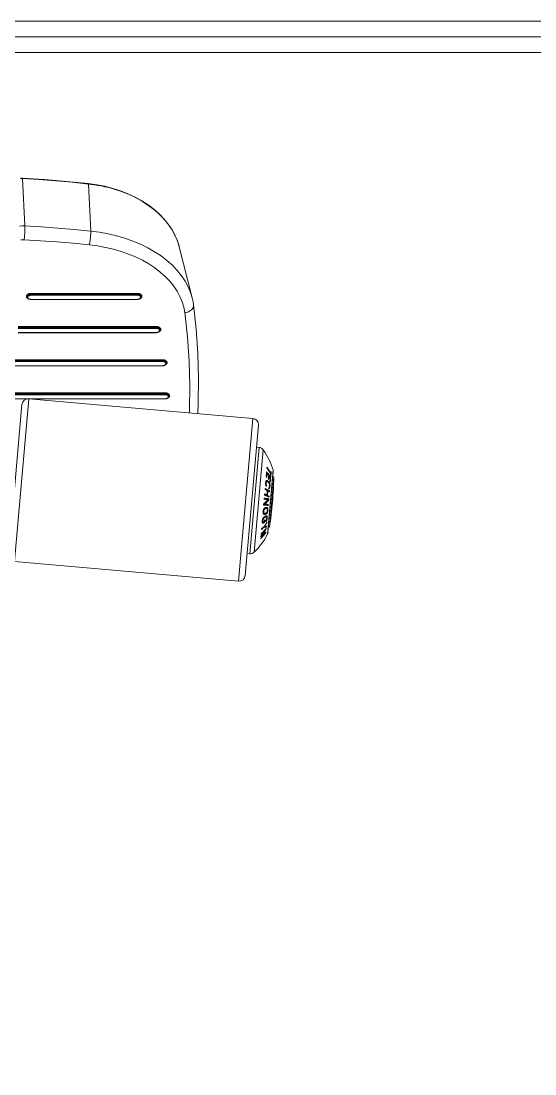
# Model space of a CAD drawing. Header units: centimetres. Extents: x 118932 to 154602, y -32682 to -23521.
# Drawn here: x 129680.9 to 129721.8, y -27685.7 to -27601.9 of the extents above; entities that cross this region are included whole.
import ezdxf

# ---------------------------------------------------------------- set-up
doc = ezdxf.new("R2010")
doc.units = ezdxf.units.CM
doc.header["$LTSCALE"] = 50
doc.header["$MEASUREMENT"] = 0
doc.layers.add('GEN_02_TF_Mobilya', color=7, linetype='Continuous', lineweight=5, true_color=0x745e3d)
doc.layers.add('GEN_05_ML_Alçıpan_giydirme', color=7, linetype='Continuous', lineweight=18, true_color=0x7ebab5)

# ---------------------------------------------------------------- blocks, each defined once
blk = doc.blocks.new('PP_Level-1_Cblok_YeniDuvarlar')
at = {"layer": 'GEN_05_ML_Alçıpan_giydirme', "elevation": 0.003}
for points in [[(-397.815, -1406.568), (-74.815, -1406.57), (-74.814, -1391.565), (-62.814, -1391.565), (-62.814, -1023.358), (-71.318, -1023.358), (-71.318, -957.358), (-62.814, -957.358), (-62.814, -649.784), (-71.313, -649.784), (-71.313, -583.784), (-62.814, -583.784), (-62.811, -120.172), (-443.425, -120.169)], [(-397.815, -1405.318), (-76.065, -1405.32), (-76.064, -1390.315), (-64.064, -1390.315), (-64.064, -1024.608), (-72.568, -1024.608), (-72.568, -956.108), (-64.064, -956.108), (-64.064, -651.034), (-72.563, -651.034), (-72.563, -582.534), (-64.064, -582.534), (-64.061, -121.422), (-443.425, -121.419)], [(-397.815, -1404.068), (-77.315, -1404.07), (-77.314, -1389.065), (-65.314, -1389.065), (-65.314, -1025.858), (-73.818, -1025.858), (-73.818, -954.858), (-65.314, -954.858), (-65.314, -652.284), (-73.813, -652.284), (-73.813, -581.284), (-65.314, -581.284), (-65.311, -122.672), (-443.425, -122.669)]]:
    blk.add_lwpolyline(points, dxfattribs=at)
blk = doc.blocks.new('spor aletleri 3')
at = {"layer": 'GEN_02_TF_Mobilya'}
for p, q in [((5.058, -9.905), (5.058, -10.046)), ((13.556, -10.376), (13.556, -10.388)), ((15.056, -13.015), (15.056, -13.027)), ((15.356, -12.812), (15.356, -12.812)), ((15.555, -15.653), (15.555, -15.666)), ((15.855, -15.451), (15.855, -15.451)), ((15.755, -18.292), (15.755, -18.305)), ((16.055, -18.09), (16.055, -18.089)), ((4.356, -18.75), (3.31, -30.701)), ((23.179, -20.397), (22.133, -32.348)), ((23.553, -22.345), (22.84, -30.494)), ((24.344, -23.936), (23.895, -29.065)), ((24.361, -24.091), (23.939, -28.915)), ((24.189, -24.133), (24.158, -24.131)), ((23.798, -25.045), (23.762, -25.042)), ((23.808, -24.935), (23.772, -24.932)), ((23.819, -24.893), (23.784, -24.89)), ((23.898, -24.809), (23.863, -24.806)), ((24.154, -24.544), (24.121, -24.541)), ((24.004, -26.241), (23.971, -26.238)), ((23.6, -27.302), (23.565, -27.299)), ((23.61, -27.196), (23.574, -27.193)), ((23.622, -27.141), (23.587, -27.138)), ((23.67, -27.064), (23.635, -27.061)), ((23.896, -26.948), (23.862, -26.945)), ((23.536, -28.04), (23.5, -28.037)), ((23.558, -27.877), (23.523, -27.874)), ((23.579, -27.83), (23.544, -27.827)), ((23.607, -27.79), (23.572, -27.787)), ((23.643, -27.757), (23.608, -27.754))]:
    blk.add_line(p, q, dxfattribs=at)
at = {"layer": 'GEN_02_TF_Mobilya', "flags": 128}
for points in [[(4.17, -4.543), (4.379, -4.53), (4.588, -4.533), (5.901, -4.611), (7.212, -4.705), (8.52, -4.817), (9.824, -4.945), (9.65, -1.198), (8.339, -1.063), (7.025, -0.945), (5.707, -0.845), (4.386, -0.764), (4.312, -0.761), (4.235, -0.76)], [(4.533, -5.63), (4.397, -5.628), (4.262, -5.635)], [(4.276, -0.724), (4.382, -0.727), (5.261, -0.78), (6.14, -0.84), (7.017, -0.909), (7.893, -0.985), (8.768, -1.069), (9.641, -1.161), (10.302, -1.253), (10.951, -1.381), (11.584, -1.544), (12.198, -1.742), (12.789, -1.973), (13.353, -2.236), (13.887, -2.529), (14.388, -2.851), (14.852, -3.201), (15.277, -3.574), (15.66, -3.971), (15.999, -4.387), (16.292, -4.82), (16.536, -5.267), (16.731, -5.726), (16.876, -6.194), (16.865, -6.152), (16.809, -5.958), (16.74, -5.754), (16.658, -5.542), (16.559, -5.32), (16.443, -5.091), (16.307, -4.853), (16.149, -4.608), (15.968, -4.356), (15.76, -4.099), (15.524, -3.837), (15.258, -3.574), (14.961, -3.311), (14.64, -3.056), (14.298, -2.814), (13.944, -2.589), (13.587, -2.386), (13.23, -2.203), (12.878, -2.041), (12.532, -1.898), (12.193, -1.772), (11.864, -1.662), (11.545, -1.566), (11.237, -1.484), (10.941, -1.413), (10.657, -1.353), (10.386, -1.303), (10.128, -1.261), (9.882, -1.226), (9.65, -1.198), (9.647, -1.176), (9.644, -1.164), (9.641, -1.161)], [(18.35, -19.472), (18.393, -18.65), (18.417, -16.672), (18.36, -14.694), (18.222, -12.718), (18.012, -10.817), (17.971, -10.561), (17.905, -10.257), (17.777, -9.839), (17.586, -9.38), (17.344, -8.93), (17.051, -8.492), (16.711, -8.07), (16.324, -7.666), (15.894, -7.281), (15.422, -6.92), (14.912, -6.582), (14.365, -6.271), (13.785, -5.987), (13.175, -5.732), (12.539, -5.509), (11.881, -5.317), (11.207, -5.159), (10.52, -5.035), (9.824, -4.945), (9.827, -5.012), (9.827, -5.09), (9.825, -5.178), (9.82, -5.273), (9.813, -5.374), (9.804, -5.478), (9.792, -5.583), (9.78, -5.686), (9.765, -5.786), (9.75, -5.879), (9.734, -5.963), (9.718, -6.038), (8.425, -5.911), (7.129, -5.801), (5.832, -5.707), (4.533, -5.63), (4.542, -5.555), (4.55, -5.47), (4.558, -5.376), (4.565, -5.276), (4.572, -5.172), (4.577, -5.067), (4.582, -4.963), (4.586, -4.861), (4.588, -4.766), (4.589, -4.678), (4.589, -4.599), (4.588, -4.533), (4.386, -0.764), (4.385, -0.742), (4.383, -0.729), (4.382, -0.727)], [(17.68, -19.414), (17.694, -19.151), (17.717, -17.219), (17.662, -15.288), (17.529, -13.36), (17.318, -11.433), (17.237, -10.998), (17.108, -10.569), (16.931, -10.144), (16.706, -9.728), (16.435, -9.323), (16.119, -8.932), (15.76, -8.557), (15.36, -8.202), (14.922, -7.867), (14.447, -7.554), (13.939, -7.266), (13.4, -7.003), (12.832, -6.767), (12.241, -6.56), (11.63, -6.383), (11.002, -6.236), (10.366, -6.121), (9.718, -6.038)], [(17.906, -10.26), (17.905, -10.259), (16.876, -6.194)], [(13.556, -9.905), (5.058, -9.905), (5.033, -9.905), (5.007, -9.907), (4.982, -9.91), (4.957, -9.915), (4.933, -9.92), (4.909, -9.927), (4.885, -9.935), (4.863, -9.944), (4.842, -9.954), (4.822, -9.965), (4.804, -9.977), (4.786, -9.99), (4.771, -10.004), (4.757, -10.019), (4.744, -10.034), (4.734, -10.05), (4.725, -10.066), (4.718, -10.083), (4.713, -10.1), (4.71, -10.117), (4.708, -10.134), (4.709, -10.152), (4.712, -10.169), (4.717, -10.186), (4.724, -10.203), (4.732, -10.219), (4.743, -10.235), (4.755, -10.25), (4.769, -10.265), (4.784, -10.279), (4.801, -10.292), (4.82, -10.304)], [(13.856, -10.173), (13.855, -10.157), (13.852, -10.14), (13.846, -10.123), (13.838, -10.106), (13.828, -10.09), (13.816, -10.075), (13.802, -10.06), (13.786, -10.046), (13.769, -10.034), (13.749, -10.022), (13.728, -10.011), (13.706, -10.002), (13.683, -9.994), (13.659, -9.987), (13.634, -9.982), (13.608, -9.978), (13.582, -9.976), (13.556, -9.975), (5.058, -9.975), (5.033, -9.976), (5.007, -9.978), (4.982, -9.982), (4.957, -9.987), (4.933, -9.993), (4.91, -10.001), (4.888, -10.01), (4.867, -10.021), (4.848, -10.032), (4.83, -10.045), (4.814, -10.059), (4.8, -10.073), (4.787, -10.088), (4.777, -10.104), (4.769, -10.121), (4.763, -10.138), (4.76, -10.155), (4.758, -10.173), (4.763, -10.212), (4.779, -10.253), (4.806, -10.291), (4.844, -10.324), (4.89, -10.352), (4.943, -10.372), (4.999, -10.384), (5.058, -10.388), (13.556, -10.388), (13.615, -10.384), (13.671, -10.372)], [(13.792, -10.306), (13.811, -10.294), (13.828, -10.281), (13.844, -10.267), (13.858, -10.253), (13.87, -10.237), (13.881, -10.222), (13.89, -10.205), (13.897, -10.189), (13.902, -10.172), (13.905, -10.154), (13.906, -10.137), (13.905, -10.12), (13.902, -10.102), (13.898, -10.085), (13.891, -10.069), (13.882, -10.052), (13.872, -10.036), (13.86, -10.021), (13.846, -10.006), (13.83, -9.992), (13.813, -9.979), (13.795, -9.967), (13.775, -9.956), (13.754, -9.945), (13.731, -9.936), (13.708, -9.928), (13.684, -9.921), (13.659, -9.915), (13.634, -9.911), (13.608, -9.907), (13.582, -9.906), (13.556, -9.905), (13.556, -10.046), (5.058, -10.046), (5.037, -10.046), (5.016, -10.048), (4.995, -10.051), (4.974, -10.056), (4.954, -10.061), (4.935, -10.067), (4.916, -10.075), (4.899, -10.084), (4.883, -10.093), (4.868, -10.104), (4.855, -10.115), (4.843, -10.127), (4.833, -10.14), (4.824, -10.153), (4.817, -10.167), (4.813, -10.181), (4.81, -10.196), (4.808, -10.21), (4.809, -10.224), (4.812, -10.239), (4.817, -10.253), (4.823, -10.267), (4.832, -10.28), (4.842, -10.293), (4.853, -10.305), (4.867, -10.317), (4.881, -10.327), (4.897, -10.337), (4.915, -10.346), (4.933, -10.354), (4.953, -10.36), (4.973, -10.366), (4.994, -10.37), (5.015, -10.373), (5.037, -10.375), (5.058, -10.376)], [(5.058, -10.388), (5.058, -10.376), (13.556, -10.376), (13.578, -10.375), (13.599, -10.373), (13.62, -10.37), (13.64, -10.366), (13.66, -10.361), (13.68, -10.354), (13.698, -10.347), (13.716, -10.338), (13.732, -10.328), (13.746, -10.318), (13.76, -10.306), (13.772, -10.294), (13.782, -10.282), (13.79, -10.268), (13.797, -10.255), (13.802, -10.24), (13.805, -10.226), (13.806, -10.212), (13.805, -10.197), (13.802, -10.183), (13.798, -10.169), (13.791, -10.155), (13.783, -10.142), (13.773, -10.129), (13.761, -10.117), (13.748, -10.105), (13.733, -10.094), (13.717, -10.085), (13.7, -10.076), (13.681, -10.068), (13.662, -10.061), (13.642, -10.056), (13.621, -10.052), (13.599, -10.048), (13.578, -10.047), (13.556, -10.046)], [(13.671, -10.372), (13.723, -10.352), (13.769, -10.326), (13.806, -10.293), (13.833, -10.256), (13.85, -10.217), (13.856, -10.173)], [(17.318, -11.433), (17.419, -11.421), (17.519, -11.399), (17.614, -11.366), (17.702, -11.324), (17.783, -11.272), (17.853, -11.213), (17.913, -11.148), (17.959, -11.077), (17.992, -11.003), (18.011, -10.926), (18.015, -10.849), (18.012, -10.817), (18.012, -10.817)], [(4.059, -12.685), (15.056, -12.685), (15.056, -12.544), (4.059, -12.544)], [(15.292, -12.945), (15.31, -12.933), (15.328, -12.92), (15.343, -12.906), (15.357, -12.891), (15.37, -12.876), (15.38, -12.86), (15.389, -12.844), (15.396, -12.827), (15.401, -12.81), (15.404, -12.793), (15.406, -12.776), (15.405, -12.758), (15.402, -12.741), (15.397, -12.724), (15.39, -12.707), (15.382, -12.691), (15.371, -12.675), (15.359, -12.66), (15.345, -12.645), (15.33, -12.631), (15.313, -12.618), (15.294, -12.606), (15.274, -12.594), (15.253, -12.584), (15.231, -12.575), (15.208, -12.567), (15.184, -12.56), (15.159, -12.554), (15.133, -12.549), (15.108, -12.546), (15.082, -12.544), (15.056, -12.544)], [(15.056, -12.685), (15.077, -12.685), (15.099, -12.687), (15.12, -12.69), (15.141, -12.695), (15.161, -12.7), (15.181, -12.707), (15.199, -12.715), (15.217, -12.723), (15.233, -12.733), (15.247, -12.744), (15.261, -12.755), (15.272, -12.768), (15.282, -12.78), (15.291, -12.794), (15.297, -12.808), (15.302, -12.822), (15.305, -12.836), (15.306, -12.85), (15.305, -12.865), (15.302, -12.879), (15.297, -12.893), (15.29, -12.907), (15.281, -12.92), (15.271, -12.933), (15.259, -12.945), (15.246, -12.956), (15.231, -12.967), (15.215, -12.977), (15.198, -12.985), (15.179, -12.993), (15.16, -13), (15.14, -13.005), (15.119, -13.009), (15.098, -13.012), (15.077, -13.014), (15.056, -13.015), (4.059, -13.014)], [(4.059, -13.027), (15.056, -13.027), (15.114, -13.023), (15.171, -13.011), (15.223, -12.991), (15.268, -12.965), (15.305, -12.932), (15.333, -12.895), (15.349, -12.856), (15.356, -12.812), (15.355, -12.796), (15.351, -12.779), (15.346, -12.762), (15.338, -12.745), (15.328, -12.729), (15.316, -12.714), (15.302, -12.699), (15.286, -12.685), (15.268, -12.672), (15.249, -12.661), (15.228, -12.65), (15.206, -12.641), (15.183, -12.633), (15.158, -12.626), (15.133, -12.621), (15.108, -12.617), (15.082, -12.615), (15.056, -12.614), (4.059, -12.614)], [(15.555, -15.182), (2.059, -15.182)], [(2.059, -15.653), (15.555, -15.653), (15.577, -15.653), (15.598, -15.651), (15.619, -15.648), (15.64, -15.644), (15.66, -15.638), (15.679, -15.632), (15.698, -15.624), (15.715, -15.615), (15.731, -15.606), (15.746, -15.595), (15.759, -15.584), (15.771, -15.572), (15.781, -15.559), (15.79, -15.546), (15.796, -15.532), (15.801, -15.518), (15.804, -15.504), (15.805, -15.489), (15.805, -15.475), (15.802, -15.46), (15.797, -15.446), (15.791, -15.432), (15.782, -15.419), (15.772, -15.406), (15.761, -15.394), (15.747, -15.383), (15.733, -15.372), (15.716, -15.362), (15.699, -15.353), (15.681, -15.346), (15.661, -15.339), (15.641, -15.333), (15.62, -15.329), (15.599, -15.326), (15.577, -15.324), (15.555, -15.323), (2.059, -15.323)], [(2.059, -15.666), (15.555, -15.666), (15.614, -15.662), (15.671, -15.65), (15.723, -15.63), (15.768, -15.603), (15.805, -15.571), (15.833, -15.534), (15.849, -15.495), (15.855, -15.451), (15.854, -15.434), (15.851, -15.417), (15.845, -15.4), (15.838, -15.384), (15.828, -15.368), (15.816, -15.352), (15.802, -15.338), (15.786, -15.324), (15.768, -15.311), (15.749, -15.299), (15.728, -15.289), (15.706, -15.28), (15.682, -15.272), (15.658, -15.265), (15.633, -15.26), (15.607, -15.256), (15.582, -15.254), (15.555, -15.253), (2.059, -15.253)], [(15.792, -15.584), (15.81, -15.572), (15.827, -15.559), (15.843, -15.545), (15.857, -15.53), (15.87, -15.515), (15.88, -15.499), (15.889, -15.483), (15.896, -15.466), (15.901, -15.449), (15.904, -15.432), (15.905, -15.415), (15.905, -15.397), (15.902, -15.38), (15.897, -15.363), (15.89, -15.346), (15.882, -15.33), (15.871, -15.314), (15.859, -15.299), (15.845, -15.284), (15.83, -15.27), (15.813, -15.257), (15.794, -15.244), (15.774, -15.233), (15.753, -15.223), (15.731, -15.214), (15.708, -15.205), (15.683, -15.198), (15.659, -15.193), (15.633, -15.188), (15.607, -15.185), (15.582, -15.183), (15.555, -15.182), (15.555, -15.323)], [(2.259, -17.821), (15.755, -17.821), (15.755, -17.962), (2.259, -17.962)], [(2.259, -18.304), (4.753, -18.304)], [(5.002, -18.304), (15.755, -18.305), (15.814, -18.3), (15.87, -18.288), (15.923, -18.269), (15.968, -18.242), (16.005, -18.21), (16.033, -18.173), (16.049, -18.133), (16.055, -18.089), (16.054, -18.073), (16.051, -18.056), (16.045, -18.039), (16.038, -18.023), (16.028, -18.006), (16.016, -17.991), (16.001, -17.976), (15.986, -17.963), (15.968, -17.95), (15.949, -17.938), (15.928, -17.928), (15.906, -17.918), (15.882, -17.91), (15.858, -17.904), (15.833, -17.898), (15.807, -17.895), (15.781, -17.892), (15.755, -17.892), (2.259, -17.892)], [(2.259, -18.292), (15.755, -18.292), (15.777, -18.291), (15.798, -18.29), (15.819, -18.287), (15.84, -18.282), (15.86, -18.277), (15.879, -18.27), (15.897, -18.263), (15.915, -18.254), (15.931, -18.245), (15.946, -18.234), (15.959, -18.223), (15.971, -18.211), (15.981, -18.198), (15.99, -18.185), (15.996, -18.171), (16.001, -18.157), (16.004, -18.142), (16.005, -18.128), (16.004, -18.114), (16.002, -18.099), (15.997, -18.085), (15.991, -18.071), (15.982, -18.058), (15.972, -18.045), (15.96, -18.033), (15.947, -18.021), (15.932, -18.011), (15.916, -18.001), (15.899, -17.992), (15.881, -17.984), (15.861, -17.978), (15.841, -17.972), (15.82, -17.968), (15.799, -17.965), (15.777, -17.963), (15.755, -17.962)], [(15.992, -18.222), (16.01, -18.21), (16.027, -18.197), (16.043, -18.184), (16.057, -18.169), (16.07, -18.154), (16.08, -18.138), (16.089, -18.122), (16.096, -18.105), (16.101, -18.088), (16.104, -18.071), (16.105, -18.053), (16.104, -18.036), (16.102, -18.019), (16.097, -18.002), (16.09, -17.985), (16.082, -17.969), (16.071, -17.953), (16.059, -17.937), (16.045, -17.923), (16.03, -17.909), (16.013, -17.895), (15.994, -17.883), (15.974, -17.872), (15.953, -17.862), (15.931, -17.852), (15.908, -17.844), (15.883, -17.837), (15.859, -17.831), (15.833, -17.827), (15.807, -17.824), (15.781, -17.822), (15.755, -17.821)], [(22.286, -30.605), (22.485, -30.622), (23.226, -22.157), (23.026, -22.14)], [(23.868, -24.224), (23.832, -24.221), (23.829, -24.274), (23.825, -24.328), (23.82, -24.381), (23.815, -24.434), (23.808, -24.487), (23.806, -24.507)], [(23.82, -24.139), (23.847, -24.171), (23.907, -24.244), (23.964, -24.317), (24.019, -24.391), (24.071, -24.466), (24.121, -24.541), (24.118, -24.605), (24.114, -24.67), (24.108, -24.734), (24.102, -24.798), (24.095, -24.862), (24.092, -24.885)], [(23.855, -23.776), (23.878, -23.809), (23.93, -23.888), (23.98, -23.968), (24.029, -24.049), (24.075, -24.13), (24.12, -24.213), (24.153, -24.216), (24.155, -24.192), (24.156, -24.169), (24.158, -24.146), (24.159, -24.123), (24.159, -24.1), (24.16, -24.077), (24.17, -24.095), (24.18, -24.114), (24.189, -24.133), (24.187, -24.188), (24.184, -24.243), (24.18, -24.298), (24.174, -24.353), (24.168, -24.408), (24.16, -24.462), (24.145, -24.434), (24.13, -24.405), (24.134, -24.383), (24.137, -24.36), (24.14, -24.337), (24.143, -24.314), (24.146, -24.291), (24.148, -24.267), (24.104, -24.185), (24.058, -24.104), (24.01, -24.023), (23.96, -23.943), (23.908, -23.864), (23.854, -23.785), (23.856, -23.768), (23.858, -23.751), (23.859, -23.733), (23.913, -23.812), (23.965, -23.891), (24.015, -23.971), (24.063, -24.052), (24.109, -24.133), (24.153, -24.216), (24.151, -24.241), (24.147, -24.296), (24.141, -24.35), (24.134, -24.405), (24.133, -24.411)], [(23.778, -25.185), (23.769, -25.159), (23.76, -25.134), (23.755, -25.102), (23.749, -25.071), (23.749, -25.048), (23.748, -25.026), (23.747, -25.003), (23.749, -24.985), (23.751, -24.967), (23.753, -24.948), (23.754, -24.93), (23.756, -24.912), (23.757, -24.893), (23.762, -24.875), (23.766, -24.857), (23.77, -24.839), (23.777, -24.828), (23.783, -24.816), (23.79, -24.804), (23.802, -24.797), (23.814, -24.79), (23.824, -24.784), (23.837, -24.791), (23.863, -24.806), (23.882, -24.823), (23.901, -24.84), (23.919, -24.858), (23.937, -24.875), (23.955, -24.892), (23.973, -24.91)], [(24.061, -25.149), (24.059, -25.121), (24.054, -25.096), (24.049, -25.071), (24.04, -25.048), (24.03, -25.026), (24.021, -25.012), (24.013, -24.999), (24.004, -24.986), (23.986, -24.969), (23.968, -24.951), (23.95, -24.934), (23.932, -24.917), (23.913, -24.9), (23.895, -24.883), (23.863, -24.867), (23.828, -24.864), (23.803, -24.868), (23.796, -24.875), (23.79, -24.883), (23.784, -24.89), (23.78, -24.904), (23.776, -24.918), (23.772, -24.932), (23.771, -24.951), (23.769, -24.969), (23.768, -24.987), (23.766, -25.005), (23.764, -25.024), (23.762, -25.042), (23.763, -25.061), (23.764, -25.079), (23.765, -25.098)], [(23.8, -25.101), (23.765, -25.098), (23.775, -25.14), (23.777, -25.148)], [(23.838, -24.871), (23.832, -24.878), (23.825, -24.886), (23.819, -24.893), (23.815, -24.907), (23.812, -24.921), (23.808, -24.935), (23.806, -24.954), (23.805, -24.972), (23.803, -24.99), (23.801, -25.009), (23.799, -25.027), (23.798, -25.045), (23.799, -25.064), (23.8, -25.082), (23.8, -25.101), (23.806, -25.126), (23.812, -25.151)], [(23.863, -24.867), (23.838, -24.871), (23.803, -24.868)], [(23.858, -24.787), (23.825, -24.784), (23.858, -24.787), (23.872, -24.794), (23.885, -24.802), (23.898, -24.809), (23.917, -24.826), (23.935, -24.843), (23.954, -24.861), (23.972, -24.878), (23.989, -24.895), (24.007, -24.912), (23.973, -24.91), (23.984, -24.925), (23.996, -24.941), (24.007, -24.956)], [(24.03, -24.431), (23.996, -24.428), (23.993, -24.474), (23.99, -24.521), (23.986, -24.567), (23.981, -24.613), (23.976, -24.659), (23.975, -24.668)], [(24.324, -24.511), (24.399, -24.518), (24.05, -28.501), (23.976, -28.495)], [(24.007, -24.912), (24.018, -24.928), (24.029, -24.943), (24.04, -24.959), (24.049, -24.976), (24.057, -24.994), (24.066, -25.011)], [(24.04, -24.959), (24.007, -24.956), (24.018, -24.979), (24.032, -25.008), (24.04, -25.034), (24.044, -25.046), (24.051, -25.072), (24.055, -25.084), (24.057, -25.095), (24.063, -25.136), (24.065, -25.147)], [(24.089, -25.087), (24.081, -25.062), (24.073, -25.036), (24.066, -25.011), (24.032, -25.008)], [(24.098, -25.15), (24.095, -25.129), (24.092, -25.108), (24.089, -25.087), (24.055, -25.084)], [(24.023, -26.052), (24.02, -26.078), (24.016, -26.104), (24.013, -26.131), (23.96, -26.099), (23.905, -26.068), (23.847, -26.037), (23.786, -26.005), (23.724, -25.974), (23.659, -25.944), (23.662, -25.917), (23.666, -25.891), (23.669, -25.865), (23.701, -25.879), (23.731, -25.894), (23.762, -25.909), (23.791, -25.924), (23.82, -25.939), (23.849, -25.953), (23.815, -25.95), (23.786, -25.936), (23.756, -25.921), (23.726, -25.906), (23.696, -25.891), (23.668, -25.877)], [(23.849, -25.953), (23.856, -25.892), (23.863, -25.83), (23.869, -25.769), (23.874, -25.707), (23.878, -25.645), (23.882, -25.584), (23.853, -25.569), (23.824, -25.554), (23.794, -25.539), (23.764, -25.524), (23.733, -25.51), (23.702, -25.495), (23.703, -25.468), (23.704, -25.442), (23.705, -25.415), (23.77, -25.446), (23.833, -25.477), (23.893, -25.508), (23.951, -25.54), (24.007, -25.571), (24.06, -25.603), (24.027, -25.6), (24.026, -25.626), (24.024, -25.653), (24.024, -25.663)], [(23.705, -25.429), (23.735, -25.443), (23.798, -25.474), (23.859, -25.505), (23.917, -25.537), (23.973, -25.568), (24.027, -25.6)], [(23.8, -25.181), (23.788, -25.165), (23.777, -25.148), (23.812, -25.151), (23.824, -25.168), (23.835, -25.184), (23.831, -25.209), (23.828, -25.233), (23.825, -25.257), (23.819, -25.249), (23.806, -25.234), (23.787, -25.21), (23.778, -25.185)], [(23.835, -25.184), (23.8, -25.181), (23.795, -25.218)], [(24.06, -25.603), (24.059, -25.629), (24.058, -25.656), (24.056, -25.682), (24.036, -25.67), (24.015, -25.657), (23.993, -25.645), (23.971, -25.632), (23.949, -25.62), (23.926, -25.608), (23.892, -25.605), (23.889, -25.666), (23.884, -25.728), (23.879, -25.79), (23.873, -25.851), (23.867, -25.913), (23.859, -25.974), (23.882, -25.987), (23.905, -25.999), (23.926, -26.011), (23.948, -26.024), (23.969, -26.036), (23.99, -26.049)], [(23.859, -25.974), (23.894, -25.977), (23.916, -25.99), (23.938, -26.002), (23.96, -26.014), (23.982, -26.027), (24.003, -26.039), (24.023, -26.052), (23.99, -26.049), (23.987, -26.075), (23.983, -26.101), (23.982, -26.112)], [(23.926, -25.608), (23.923, -25.669), (23.918, -25.731), (23.913, -25.793), (23.907, -25.854), (23.901, -25.916), (23.894, -25.977)], [(24.001, -25.349), (24.023, -25.351), (24.002, -25.343), (23.998, -25.367), (23.995, -25.392), (23.992, -25.416), (23.998, -25.419), (24.021, -25.434), (24.026, -25.438), (24.037, -25.431), (24.048, -25.424), (24.058, -25.416), (24.025, -25.414), (24.02, -25.417), (24.007, -25.425)], [(24.023, -25.351), (24.029, -25.344), (24.034, -25.336), (24.04, -25.328), (24.046, -25.307), (24.052, -25.286), (24.054, -25.268), (24.055, -25.25), (24.057, -25.232), (24.059, -25.213), (24.06, -25.195), (24.062, -25.177), (24.061, -25.149)], [(24.058, -25.416), (24.064, -25.405), (24.07, -25.393), (24.077, -25.381), (24.043, -25.378), (24.037, -25.39), (24.031, -25.402), (24.025, -25.414)], [(24.077, -25.381), (24.081, -25.363), (24.085, -25.345), (24.089, -25.327), (24.056, -25.324), (24.05, -25.351), (24.043, -25.378)], [(24.089, -25.327), (24.091, -25.309), (24.093, -25.291), (24.095, -25.272), (24.096, -25.254), (24.098, -25.236), (24.099, -25.217), (24.066, -25.215), (24.065, -25.233), (24.063, -25.251), (24.062, -25.27), (24.058, -25.306), (24.056, -25.324)], [(24.099, -25.217), (24.099, -25.195), (24.099, -25.172), (24.098, -25.15), (24.065, -25.147), (24.066, -25.181), (24.066, -25.215)], [(23.966, -26.701), (23.965, -26.715), (23.961, -26.742), (23.958, -26.769), (23.956, -26.782), (23.923, -26.779), (23.843, -26.77), (23.783, -26.763), (23.721, -26.756), (23.656, -26.749), (23.589, -26.742), (23.592, -26.721), (23.594, -26.701), (23.597, -26.681), (23.6, -26.661), (23.602, -26.64), (23.604, -26.62), (23.674, -26.568), (23.74, -26.516), (23.801, -26.465), (23.858, -26.415), (23.911, -26.366), (23.959, -26.318), (23.91, -26.312), (23.858, -26.306), (23.804, -26.3), (23.749, -26.294), (23.692, -26.288), (23.633, -26.282), (23.634, -26.254)], [(23.662, -26.667), (23.728, -26.615), (23.79, -26.562), (23.848, -26.511), (23.902, -26.461), (23.952, -26.411), (23.998, -26.363), (23.965, -26.36), (23.918, -26.409), (23.868, -26.458), (23.814, -26.508), (23.756, -26.559), (23.693, -26.612), (23.626, -26.664), (23.662, -26.667), (23.717, -26.673), (23.77, -26.679), (23.822, -26.685), (23.872, -26.691), (23.92, -26.696), (23.966, -26.701), (23.933, -26.699), (23.93, -26.726), (23.926, -26.753), (23.923, -26.78)], [(23.626, -26.664), (23.682, -26.67), (23.735, -26.676), (23.787, -26.682), (23.838, -26.688), (23.886, -26.693), (23.933, -26.699)], [(23.634, -26.254), (23.635, -26.227), (23.636, -26.2)], [(23.965, -26.36), (23.966, -26.34), (23.968, -26.299), (23.969, -26.279), (23.97, -26.258), (23.971, -26.238), (23.915, -26.232), (23.857, -26.225), (23.797, -26.218), (23.734, -26.211), (23.636, -26.2), (23.704, -26.207), (23.769, -26.214), (23.831, -26.221), (23.891, -26.228), (23.949, -26.234), (24.004, -26.241), (24.003, -26.261), (24.002, -26.282), (24.001, -26.302), (24, -26.322), (23.999, -26.343), (23.998, -26.363)], [(23.481, -28.108), (23.48, -28.089), (23.479, -28.071), (23.481, -28.052), (23.483, -28.034), (23.484, -28.016), (23.486, -27.998), (23.488, -27.979), (23.489, -27.961), (23.494, -27.939), (23.498, -27.917), (23.503, -27.895), (23.514, -27.866), (23.525, -27.836), (23.538, -27.813), (23.551, -27.79), (23.564, -27.767), (23.577, -27.752), (23.589, -27.737), (23.602, -27.722), (23.617, -27.709), (23.631, -27.697), (23.646, -27.684), (23.668, -27.671), (23.689, -27.658), (23.71, -27.646), (23.731, -27.632), (23.751, -27.619), (23.771, -27.606), (23.778, -27.604), (23.804, -27.595), (23.81, -27.592), (23.839, -27.596), (23.849, -27.605), (23.858, -27.614), (23.867, -27.623), (23.833, -27.62), (23.837, -27.633), (23.841, -27.646), (23.845, -27.658)], [(23.663, -27.49), (23.683, -27.485), (23.704, -27.479), (23.724, -27.473), (23.744, -27.468), (23.764, -27.462), (23.783, -27.456), (23.749, -27.453), (23.73, -27.459), (23.71, -27.465), (23.69, -27.47), (23.669, -27.476), (23.649, -27.482), (23.628, -27.487), (23.663, -27.49), (23.621, -27.488), (23.6, -27.476), (23.59, -27.471), (23.58, -27.456), (23.57, -27.441), (23.56, -27.427), (23.556, -27.411), (23.552, -27.394), (23.548, -27.378), (23.547, -27.357), (23.546, -27.336), (23.545, -27.315), (23.547, -27.297), (23.549, -27.28), (23.55, -27.262), (23.552, -27.244), (23.553, -27.227), (23.555, -27.209), (23.559, -27.187), (23.564, -27.164), (23.569, -27.141), (23.576, -27.122), (23.587, -27.094), (23.59, -27.084), (23.603, -27.063), (23.616, -27.043), (23.629, -27.022), (23.641, -27.011), (23.654, -26.999), (23.666, -26.987), (23.68, -26.979), (23.695, -26.971), (23.709, -26.963), (23.73, -26.957), (23.75, -26.952), (23.771, -26.946), (23.791, -26.941), (23.811, -26.935), (23.83, -26.929), (23.868, -26.931), (23.882, -26.939), (23.896, -26.948), (23.905, -26.963), (23.913, -26.977), (23.922, -26.992), (23.888, -26.989), (23.892, -27.005), (23.896, -27.021), (23.899, -27.037)], [(23.876, -27.25), (23.883, -27.223), (23.884, -27.205), (23.886, -27.188), (23.888, -27.17), (23.889, -27.153), (23.891, -27.135), (23.892, -27.117), (23.891, -27.092), (23.889, -27.067), (23.883, -27.049), (23.877, -27.032), (23.867, -27.022), (23.856, -27.012), (23.827, -27.008), (23.793, -27.005), (23.773, -27.011), (23.753, -27.017), (23.733, -27.023), (23.712, -27.028), (23.692, -27.034), (23.671, -27.039), (23.659, -27.047), (23.647, -27.054), (23.635, -27.061), (23.631, -27.067), (23.617, -27.083), (23.608, -27.094), (23.601, -27.109), (23.587, -27.138), (23.581, -27.166), (23.574, -27.193), (23.573, -27.211), (23.571, -27.228), (23.57, -27.246), (23.568, -27.264), (23.567, -27.281), (23.565, -27.299), (23.566, -27.315), (23.567, -27.332), (23.569, -27.349)], [(23.617, -27.387), (23.611, -27.37), (23.604, -27.352), (23.569, -27.349), (23.575, -27.367), (23.582, -27.384), (23.594, -27.394), (23.605, -27.404)], [(23.582, -27.384), (23.617, -27.387), (23.629, -27.397), (23.64, -27.407), (23.605, -27.404), (23.638, -27.408)], [(23.643, -27.097), (23.633, -27.119), (23.622, -27.141), (23.618, -27.16), (23.614, -27.178), (23.61, -27.196), (23.608, -27.214), (23.607, -27.231), (23.605, -27.249), (23.604, -27.267), (23.602, -27.284), (23.6, -27.302), (23.602, -27.319), (23.603, -27.335), (23.604, -27.352)], [(23.671, -27.039), (23.705, -27.042), (23.694, -27.05), (23.682, -27.057), (23.67, -27.064), (23.657, -27.081), (23.643, -27.097), (23.608, -27.094)], [(23.64, -27.407), (23.673, -27.411), (23.694, -27.406), (23.714, -27.4), (23.734, -27.395), (23.754, -27.389), (23.774, -27.383), (23.794, -27.377), (23.804, -27.37), (23.815, -27.363), (23.826, -27.355), (23.838, -27.338)], [(23.827, -27.008), (23.807, -27.014), (23.787, -27.02), (23.767, -27.026), (23.747, -27.031), (23.726, -27.037), (23.705, -27.042)], [(23.783, -27.456), (23.797, -27.448), (23.81, -27.44), (23.823, -27.432), (23.789, -27.429), (23.776, -27.437), (23.763, -27.445), (23.749, -27.453)], [(23.823, -27.432), (23.834, -27.42), (23.845, -27.408), (23.856, -27.396), (23.822, -27.393), (23.811, -27.405), (23.8, -27.417), (23.789, -27.429)], [(23.807, -27.593), (23.82, -27.607), (23.833, -27.62)], [(23.856, -27.396), (23.868, -27.375), (23.88, -27.355), (23.891, -27.334), (23.858, -27.331), (23.846, -27.352), (23.828, -27.383), (23.822, -27.393)], [(23.838, -27.338), (23.851, -27.322), (23.861, -27.3)], [(23.839, -26.931), (23.858, -26.942), (23.862, -26.945), (23.871, -26.96), (23.88, -26.974), (23.888, -26.989)], [(23.891, -27.334), (23.898, -27.315), (23.905, -27.296), (23.911, -27.277), (23.878, -27.274), (23.871, -27.293), (23.86, -27.325), (23.858, -27.331)], [(23.861, -27.3), (23.87, -27.278), (23.876, -27.25)], [(23.867, -27.623), (23.871, -27.636), (23.874, -27.649), (23.878, -27.661), (23.879, -27.68), (23.88, -27.698), (23.881, -27.717)], [(23.911, -27.277), (23.916, -27.254), (23.92, -27.231), (23.925, -27.209), (23.892, -27.206), (23.887, -27.229), (23.883, -27.251), (23.878, -27.274)], [(23.925, -27.209), (23.927, -27.191), (23.928, -27.174), (23.93, -27.156), (23.932, -27.138), (23.933, -27.121), (23.934, -27.103), (23.901, -27.1), (23.9, -27.118), (23.898, -27.136), (23.897, -27.153), (23.895, -27.171), (23.894, -27.188), (23.892, -27.206)], [(23.934, -27.103), (23.934, -27.082), (23.933, -27.061), (23.932, -27.04), (23.899, -27.037), (23.9, -27.058), (23.901, -27.079), (23.901, -27.1)], [(23.922, -26.992), (23.925, -27.008), (23.929, -27.024), (23.932, -27.04)], [(23.611, -28.497), (23.645, -28.5), (23.61, -28.532), (23.574, -28.563), (23.538, -28.595), (23.501, -28.625), (23.464, -28.656), (23.426, -28.686), (23.428, -28.665), (23.429, -28.644), (23.431, -28.623), (23.469, -28.593), (23.507, -28.562), (23.544, -28.531), (23.58, -28.5), (23.616, -28.469), (23.651, -28.437), (23.687, -28.377), (23.721, -28.317), (23.754, -28.258), (23.785, -28.2), (23.815, -28.143), (23.843, -28.087), (23.843, -28.108), (23.842, -28.13), (23.841, -28.151)], [(23.645, -28.5), (23.676, -28.498), (23.705, -28.497), (23.732, -28.495), (23.759, -28.492), (23.784, -28.49), (23.807, -28.488), (23.774, -28.485), (23.75, -28.487), (23.725, -28.49), (23.699, -28.492), (23.671, -28.494), (23.642, -28.495), (23.611, -28.497), (23.576, -28.529), (23.54, -28.56), (23.503, -28.591), (23.466, -28.622), (23.428, -28.653)], [(23.481, -28.108), (23.482, -28.126), (23.486, -28.139), (23.491, -28.152), (23.495, -28.164), (23.505, -28.174), (23.516, -28.183), (23.526, -28.192), (23.56, -28.184), (23.525, -28.181), (23.516, -28.183)], [(23.545, -27.931), (23.51, -27.927), (23.509, -27.946), (23.507, -27.964), (23.505, -27.982), (23.504, -28), (23.502, -28.019), (23.5, -28.037), (23.502, -28.051), (23.503, -28.066), (23.504, -28.08)], [(23.553, -28.109), (23.549, -28.101), (23.544, -28.092), (23.539, -28.083), (23.504, -28.08), (23.509, -28.089), (23.514, -28.098), (23.518, -28.106), (23.553, -28.109), (23.579, -28.106), (23.591, -28.099), (23.602, -28.092), (23.614, -28.086), (23.626, -28.079), (23.637, -28.072), (23.649, -28.065), (23.651, -28.047), (23.653, -28.028), (23.655, -28.01), (23.657, -27.992), (23.659, -27.974), (23.661, -27.956), (23.678, -27.945), (23.694, -27.935), (23.711, -27.924), (23.708, -27.955), (23.704, -27.985), (23.701, -28.016), (23.697, -28.046), (23.693, -28.076), (23.689, -28.106)], [(23.832, -27.803), (23.834, -27.785), (23.835, -27.767), (23.837, -27.749), (23.835, -27.727), (23.833, -27.705), (23.829, -27.697), (23.825, -27.688), (23.82, -27.679), (23.799, -27.671), (23.765, -27.668), (23.734, -27.676), (23.714, -27.69), (23.693, -27.703), (23.672, -27.716), (23.651, -27.729), (23.63, -27.742), (23.608, -27.754), (23.59, -27.771), (23.572, -27.787), (23.563, -27.8), (23.553, -27.814), (23.544, -27.827), (23.537, -27.842), (23.523, -27.874), (23.517, -27.901), (23.51, -27.927)], [(23.56, -28.184), (23.582, -28.171), (23.604, -28.158), (23.626, -28.145), (23.647, -28.132), (23.668, -28.119), (23.689, -28.106), (23.655, -28.103), (23.634, -28.116), (23.612, -28.129), (23.591, -28.142), (23.569, -28.155), (23.547, -28.168), (23.525, -28.181)], [(23.768, -27.679), (23.748, -27.693), (23.727, -27.706), (23.707, -27.719), (23.686, -27.732), (23.665, -27.745), (23.643, -27.757), (23.631, -27.768), (23.619, -27.779), (23.607, -27.79), (23.598, -27.803), (23.588, -27.817), (23.579, -27.83), (23.569, -27.853), (23.558, -27.877), (23.554, -27.895), (23.55, -27.913), (23.545, -27.931), (23.544, -27.949), (23.542, -27.967), (23.541, -27.985), (23.539, -28.003), (23.537, -28.022), (23.536, -28.04), (23.537, -28.054), (23.538, -28.069), (23.539, -28.083)], [(23.651, -28.435), (23.682, -28.437), (23.706, -28.436), (23.73, -28.434), (23.753, -28.431), (23.775, -28.429), (23.796, -28.427), (23.816, -28.425), (23.813, -28.446), (23.81, -28.467), (23.807, -28.488)], [(23.674, -27.948), (23.674, -27.952), (23.67, -27.982), (23.667, -28.013), (23.663, -28.043), (23.659, -28.073), (23.655, -28.103)], [(23.682, -28.437), (23.711, -28.388), (23.739, -28.34), (23.766, -28.291), (23.792, -28.244), (23.817, -28.197), (23.841, -28.151), (23.812, -28.148)], [(23.799, -27.671), (23.768, -27.679), (23.734, -27.676)], [(23.8, -28.021), (23.813, -27.997), (23.825, -27.974), (23.836, -27.951), (23.803, -27.948), (23.791, -27.971), (23.785, -27.983), (23.773, -28.006), (23.767, -28.018), (23.8, -28.021), (23.787, -28.034), (23.774, -28.046), (23.761, -28.059), (23.764, -28.035), (23.767, -28.011), (23.77, -27.987), (23.782, -27.973), (23.795, -27.959), (23.804, -27.935)], [(23.782, -28.429), (23.78, -28.443), (23.777, -28.464), (23.774, -28.485)], [(23.836, -27.951), (23.843, -27.932), (23.85, -27.912), (23.857, -27.892), (23.824, -27.889), (23.81, -27.929), (23.803, -27.948)], [(23.804, -27.935), (23.814, -27.912), (23.821, -27.885)], [(23.821, -27.885), (23.827, -27.858), (23.829, -27.84), (23.83, -27.822), (23.832, -27.803)], [(23.857, -27.892), (23.862, -27.87), (23.866, -27.848), (23.871, -27.826), (23.838, -27.823), (23.833, -27.845), (23.828, -27.867), (23.824, -27.889)], [(23.871, -27.826), (23.873, -27.808), (23.874, -27.79), (23.876, -27.772), (23.878, -27.753), (23.879, -27.735), (23.881, -27.717), (23.848, -27.714), (23.846, -27.732), (23.843, -27.769), (23.841, -27.787), (23.839, -27.805), (23.838, -27.823)], [(23.878, -27.661), (23.845, -27.658), (23.846, -27.677), (23.847, -27.705), (23.848, -27.714)], [(23.686, -29.017), (23.729, -28.961), (23.762, -28.964), (23.699, -29.047), (23.634, -29.128), (23.566, -29.208), (23.496, -29.287), (23.424, -29.365), (23.35, -29.441), (23.353, -29.425)], [(23.389, -29.362), (23.358, -29.392), (23.418, -29.332), (23.475, -29.271), (23.532, -29.209), (23.587, -29.146), (23.64, -29.082), (23.692, -29.017)], [(23.377, -29.246), (23.399, -29.23), (23.457, -29.186), (23.512, -29.142), (23.563, -29.099), (23.612, -29.057), (23.658, -29.014), (23.692, -29.017), (23.646, -29.059), (23.598, -29.102), (23.546, -29.145), (23.492, -29.189), (23.434, -29.233), (23.374, -29.278), (23.375, -29.267), (23.376, -29.256), (23.377, -29.245), (23.378, -29.234), (23.379, -29.223), (23.379, -29.212), (23.443, -29.128), (23.504, -29.045), (23.562, -28.963), (23.617, -28.881), (23.669, -28.801), (23.719, -28.721)], [(23.384, -29.057), (23.408, -29.033), (23.466, -28.972), (23.523, -28.91), (23.579, -28.847), (23.633, -28.783), (23.685, -28.719), (23.719, -28.721), (23.667, -28.786), (23.613, -28.85), (23.558, -28.913), (23.501, -28.975), (23.444, -29.036), (23.384, -29.097), (23.384, -29.08), (23.384, -29.063), (23.384, -29.047), (23.459, -28.971), (23.531, -28.893), (23.601, -28.814), (23.669, -28.734), (23.735, -28.652), (23.798, -28.569), (23.798, -28.582), (23.798, -28.594), (23.798, -28.607), (23.797, -28.619), (23.797, -28.631), (23.797, -28.644)], [(23.395, -29.192), (23.426, -29.195), (23.494, -29.143), (23.557, -29.091), (23.617, -29.04), (23.673, -28.989), (23.725, -28.94), (23.774, -28.89), (23.772, -28.903), (23.771, -28.915), (23.769, -28.927), (23.766, -28.939), (23.764, -28.952), (23.762, -28.964)], [(23.426, -29.195), (23.497, -29.1), (23.564, -29.006), (23.628, -28.914), (23.687, -28.823), (23.744, -28.733), (23.797, -28.644), (23.763, -28.641), (23.716, -28.72)], [(23.734, -28.93), (23.733, -28.936), (23.731, -28.949), (23.729, -28.961)], [(23.764, -28.614), (23.764, -28.616), (23.764, -28.629), (23.763, -28.641)], [(23.353, -29.425), (23.356, -29.409), (23.358, -29.392)]]:
    blk.add_lwpolyline(points, dxfattribs=at)
for points in [[(22.725, -19.855), (4.898, -18.295), (3.765, -31.242), (21.592, -32.802)], [(24.119, -24.928), (24.113, -24.919), (24.101, -24.9), (24.083, -24.872), (24.09, -24.819), (24.097, -24.766), (24.102, -24.713), (24.107, -24.659), (24.111, -24.606), (24.115, -24.553), (24.101, -24.532), (24.087, -24.512), (24.073, -24.492), (24.059, -24.471), (24.045, -24.451), (24.03, -24.431), (24.027, -24.477), (24.024, -24.524), (24.02, -24.57), (24.016, -24.616), (24.01, -24.662), (24.005, -24.708), (23.998, -24.699), (23.984, -24.68), (23.963, -24.652), (23.969, -24.606), (23.974, -24.56), (23.978, -24.514), (23.982, -24.467), (23.986, -24.421), (23.988, -24.375), (23.969, -24.349), (23.949, -24.324), (23.929, -24.299), (23.909, -24.274), (23.888, -24.249), (23.868, -24.224), (23.865, -24.277), (23.861, -24.331), (23.856, -24.384), (23.85, -24.437), (23.844, -24.49), (23.836, -24.543), (23.828, -24.534), (23.812, -24.515), (23.788, -24.486), (23.796, -24.423), (23.804, -24.359), (23.81, -24.295), (23.815, -24.231), (23.819, -24.167), (23.821, -24.102), (23.883, -24.174), (23.942, -24.247), (23.999, -24.32), (24.053, -24.394), (24.105, -24.469), (24.154, -24.544), (24.151, -24.608), (24.147, -24.673), (24.142, -24.737), (24.135, -24.801), (24.128, -24.864)]]:
    blk.add_lwpolyline(points, close=True, dxfattribs=at)
at = {"layer": 'GEN_02_TF_Mobilya'}
for centre, radius, start, end in [((4.854, -18.793), 0.5, 84.99935, 174.99935), ((22.681, -20.353), 0.5, 354.99935, 84.99935), ((23.186, -22.605), 0.45, 35.40132, 84.99935), ((18.908, -25.646), 5.698, 17.45983, 35.40132), ((23.963, -24.056), 0.4, 354.99935, 17.45983), ((-3.591, -24.124), 27.992, 355.09878, 359.19509), ((-3.582, -24.028), 27.992, 350.80361, 354.89992), ((18.839, -26.437), 5.698, 314.59738, 332.53887), ((23.541, -28.88), 0.4, 332.53887, 354.99935), ((22.524, -30.174), 0.45, 264.99935, 314.59738), ((21.635, -32.304), 0.5, 264.99935, 354.99935)]:
    blk.add_arc(centre, radius, start, end, dxfattribs=at)
blk = doc.blocks.new('c blok level -1 tefriş')
blk.add_blockref('spor aletleri 3', (89.924, 927.074, -0.003))

msp = doc.modelspace()

# ---------------------------------------------------------------- block references
at = {"color": 6}
msp.add_blockref('PP_Level-1_Cblok_YeniDuvarlar', (129850.161, -27481.781, -0.003), dxfattribs=at)

# ---------------------------------------------------------------- next in the draw order: block references
msp.add_blockref('c blok level -1 tefriş', (129586.651, -28540.795, 0.003))

doc.saveas('drawing.dxf')
